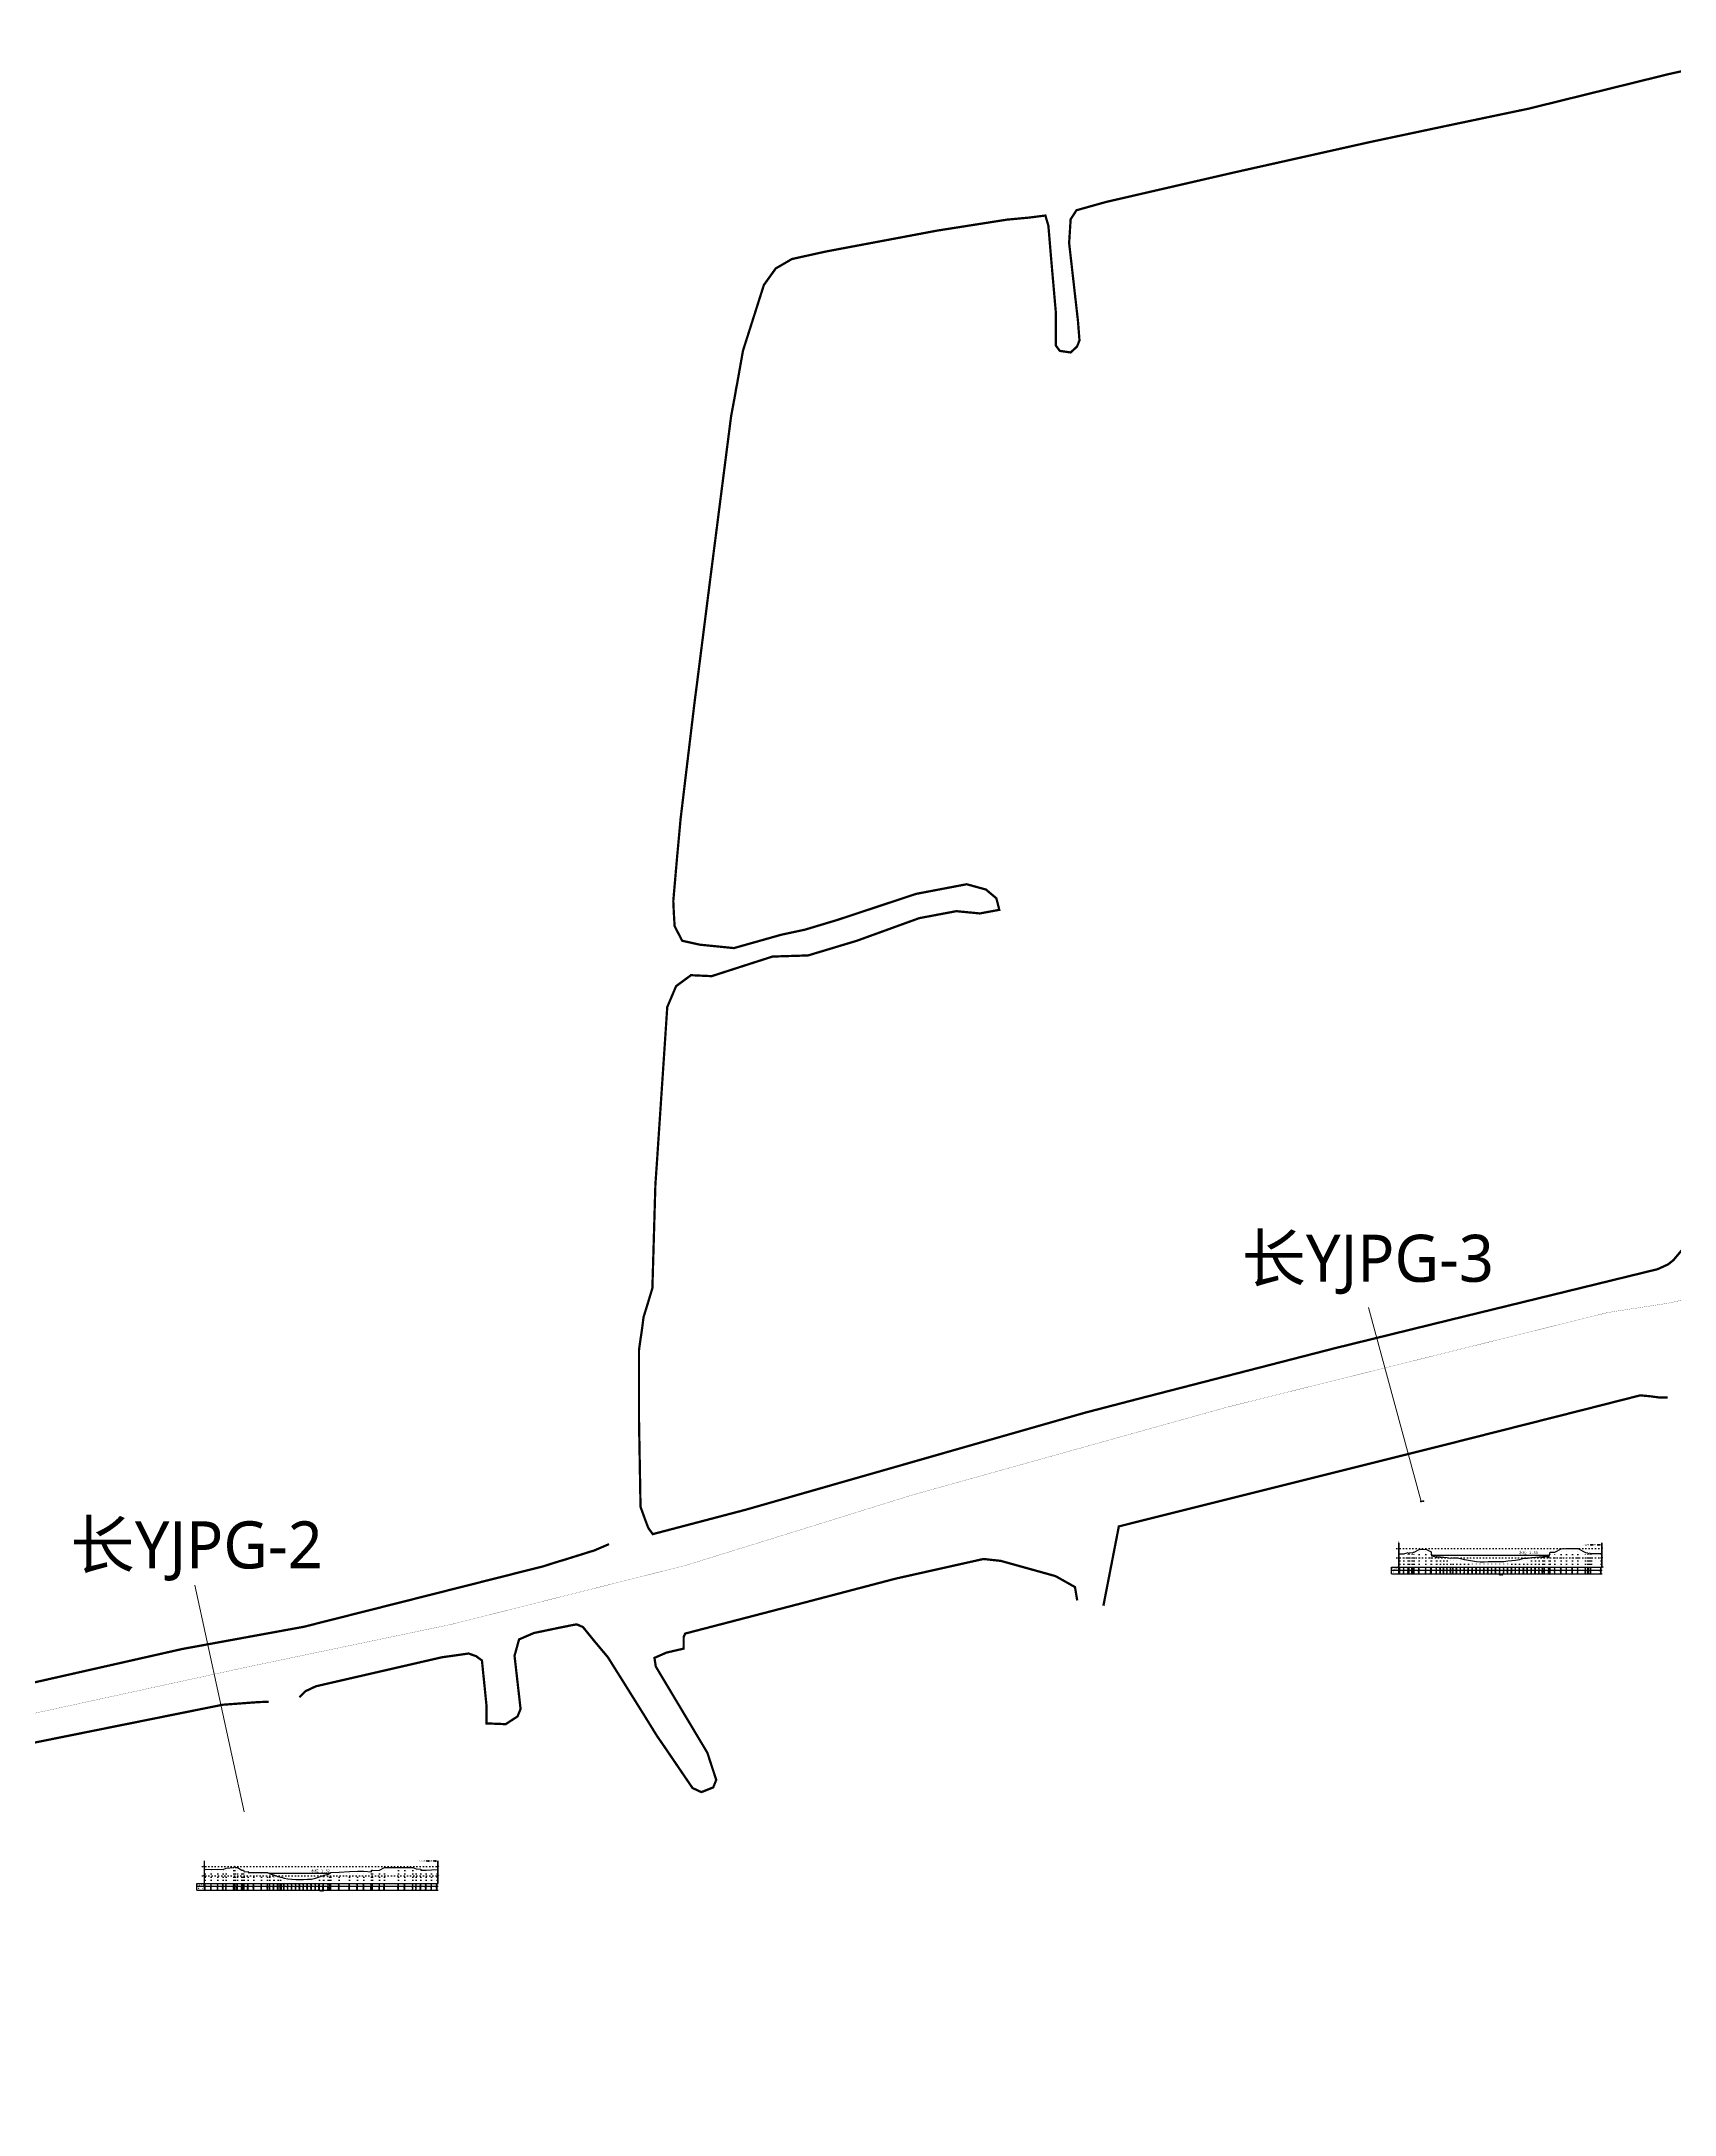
# Model space of a CAD drawing. Header units: millimetres. Extents: x 492417 to 501387, y 3423661 to 3433273.
# Drawn here: x 493282 to 494149, y 3424276 to 3425376 of the extents above; entities that cross this region are included whole.
import ezdxf
from ezdxf.enums import TextEntityAlignment as Align

# ---------------------------------------------------------------- set-up
doc = ezdxf.new("R2010")
doc.units = ezdxf.units.MM
doc.linetypes.add('X4', pattern=[1.6, 0, -1.6])
for name, color, linetype in [('DMX', 1, 'Continuous'), ('zdm1', 2, 'Continuous'), ('ZDMT5', 3, 'Continuous'), ('断面号', 7, 'Continuous'), ('断面线', 6, 'Continuous'), ('水位', 4, 'Continuous')]:
    doc.layers.add(name, color=color, linetype=linetype)
doc.layers.add('市级河道', color=160, linetype='Continuous', lineweight=40)
doc.layers.add('常水位岸线', color=7, linetype='Continuous', lineweight=0, true_color=0x00aeef)
doc.styles.add('HZ', font='rs.shx', dxfattribs={"width": 0.8, "bigfont": 'hztxt.shx'})
doc.styles.add('stxt', font='txt.shx', dxfattribs={"width": 0.8, "bigfont": 'hztxt.shx'})
doc.styles.add('微软雅黑', font='msyh.ttf')
doc.styles.add('黑体', font='simhei.ttf')

# ---------------------------------------------------------------- blocks, each defined once
blk = doc.blocks.new('0806042')
blk.add_lwpolyline([(-0.1, 0, 0.2, 0.2, 1), (0.1, 0, 0.2, 0.2, 1)], format="xyseb", close=True)

msp = doc.modelspace()

# ---------------------------------------------------------------- linework, layer by layer
at = {"layer": 'DMX', "linetype": 'Continuous', "flags": 128}
for points in [[(494003.1, 3424573.4), (494005.3, 3424573.4), (494007.6, 3424574.1), (494007.7, 3424573.6), (494008, 3424573.6), (494008.2, 3424574.1), (494009.6, 3424573.9), (494010.1, 3424573.8), (494010.2, 3424574.2), (494010.7, 3424574.3), (494013.4, 3424575.7), (494016.9, 3424575.8), (494019.7, 3424574.4), (494020, 3424572.2), (494022.6, 3424571.8), (494022.7, 3424571.9), (494024.7, 3424571.7), (494026.4, 3424571.6), (494028.2, 3424571.4), (494030.2, 3424571.1), (494031.5, 3424571.2), (494033.3, 3424571.2), (494035.4, 3424570.8), (494037.5, 3424570.3), (494039.5, 3424569.9), (494041.7, 3424569.6), (494043.8, 3424569.2), (494045.8, 3424569.1), (494047.9, 3424569.1), (494050, 3424569.2), (494052, 3424569.2), (494054.1, 3424569.3), (494056.3, 3424569.3), (494058.4, 3424569.3), (494060.5, 3424569.6), (494062.5, 3424569.8), (494064.6, 3424570), (494066.7, 3424570.4), (494068.9, 3424571), (494070.9, 3424571), (494073, 3424571.4), (494075.1, 3424571.5), (494077.1, 3424571.7), (494079, 3424571.9), (494079.1, 3424571.9), (494080, 3424571.9), (494082.4, 3424571.9), (494083, 3424574.2), (494085.5, 3424574.2), (494088.7, 3424576), (494091.7, 3424576.1), (494094.8, 3424576.1), (494097.7, 3424576.1), (494101.7, 3424574.1), (494103, 3424573.9), (494103.2, 3424573.4), (494103.5, 3424573.4), (494103.7, 3424573.9), (494104.6, 3424573.6), (494104.9, 3424573.5), (494110, 3424573.5)], [(493368.8, 3424405.9), (493371.9, 3424405.8), (493375.5, 3424405.9), (493378.3, 3424405.8), (493379.9, 3424406.4), (493383.9, 3424406.7), (493384, 3424407), (493384.2, 3424407), (493384.3, 3424407.4), (493384.5, 3424407.4), (493384.7, 3424406.7), (493385.8, 3424406.7), (493388.2, 3424405.4), (493389, 3424405.4), (493389.4, 3424404.5), (493391.5, 3424404.6), (493391.5, 3424404.1), (493394.6, 3424404.1), (493398.7, 3424404.2), (493401.9, 3424404.2), (493403, 3424403.4), (493405.2, 3424402.8), (493405.3, 3424402.7), (493407.4, 3424402), (493408.8, 3424401.7), (493409.2, 3424401.6), (493410.7, 3424401.2), (493412.7, 3424400.7), (493414.8, 3424400.5), (493416.9, 3424400.4), (493419, 3424400.4), (493421, 3424400.4), (493423.1, 3424400.5), (493425.2, 3424400.6), (493427.3, 3424401.1), (493429.4, 3424401.9), (493431.5, 3424402.5), (493431.7, 3424402.7), (493434.1, 3424403.2), (493434.9, 3424403.7), (493435.5, 3424404.1), (493439.9, 3424404.3), (493445.4, 3424404.7), (493449.6, 3424404.8), (493452.9, 3424404.8), (493457, 3424404.5), (493457, 3424405.3), (493457.5, 3424405.3), (493457.6, 3424405.2), (493461.3, 3424405.4), (493463.9, 3424406.7), (493471.3, 3424406.8), (493474.7, 3424406.8), (493479, 3424406.8), (493480.8, 3424406.1), (493483.2, 3424405.9), (493483.3, 3424405.3), (493486, 3424405.4), (493488.9, 3424405.6), (493491.9, 3424405.7)]]:
    msp.add_lwpolyline(points, dxfattribs=at)
at = {"layer": 'zdm1', "linetype": 'X4'}
for p, q in [((494001.6, 3424576.2), (494111.5, 3424576.2)), ((494001.6, 3424571.2), (494111.5, 3424571.2)), ((494001.6, 3424566.2), (494111.5, 3424566.2)), ((493367.3, 3424407.3), (493493.4, 3424407.3)), ((493367.3, 3424402.3), (493493.4, 3424402.3))]:
    msp.add_line(p, q, dxfattribs=at)
at = {"layer": 'zdm1', "linetype": 'Continuous'}
for p, q in [((494002.6, 3424566.2), (494002.6, 3424579.2)), ((494002.7, 3424566.2), (494002.7, 3424579.2)), ((494110.4, 3424566.2), (494110.4, 3424579.2)), ((494110.5, 3424566.2), (494110.5, 3424579.2)), ((493998.6, 3424562.7), (493998.6, 3424566.2)), ((493998.6, 3424566.2), (494003.1, 3424566.2)), ((493998.6, 3424564.7), (494110.5, 3424564.7)), ((493998.6, 3424562.7), (494110.5, 3424562.7)), ((494002.6, 3424562.7), (494002.6, 3424566.2)), ((494003.1, 3424566.2), (494110.5, 3424566.2)), ((493368.3, 3424398.3), (493368.3, 3424410.3)), ((493368.4, 3424398.3), (493368.4, 3424410.3)), ((493492.3, 3424398.3), (493492.3, 3424410.3)), ((493492.4, 3424398.3), (493492.4, 3424410.3)), ((493364.3, 3424394.8), (493364.3, 3424398.3)), ((493364.3, 3424398.3), (493368.8, 3424398.3)), ((493364.3, 3424396.8), (493492.4, 3424396.8)), ((493368.3, 3424394.8), (493368.3, 3424398.3)), ((493368.8, 3424398.3), (493492.4, 3424398.3)), ((493364.3, 3424394.8), (493492.4, 3424394.8))]:
    msp.add_line(p, q, dxfattribs=at)
at = {"layer": 'zdm1', "linetype": 'Continuous', "flags": 128}
for points in [[(494002.6, 3424579.2, 0.1, 0.1, 0), (494002.6, 3424580.2, 0.1, 0.1, 0)], [(494002.6, 3424577.2, 0.1, 0.1, 0), (494002.6, 3424578.2, 0.1, 0.1, 0)], [(494002.6, 3424575.2, 0.1, 0.1, 0), (494002.6, 3424576.2, 0.1, 0.1, 0)], [(494002.6, 3424573.2, 0.1, 0.1, 0), (494002.6, 3424574.2, 0.1, 0.1, 0)], [(494002.6, 3424571.2, 0.1, 0.1, 0), (494002.6, 3424572.2, 0.1, 0.1, 0)], [(494110.5, 3424579.2, 0.1, 0.1, 0), (494110.5, 3424580.2, 0.1, 0.1, 0)], [(494110.5, 3424577.2, 0.1, 0.1, 0), (494110.5, 3424578.2, 0.1, 0.1, 0)], [(494110.5, 3424575.2, 0.1, 0.1, 0), (494110.5, 3424576.2, 0.1, 0.1, 0)], [(494110.5, 3424573.2, 0.1, 0.1, 0), (494110.5, 3424574.2, 0.1, 0.1, 0)], [(494110.5, 3424571.2, 0.1, 0.1, 0), (494110.5, 3424572.2, 0.1, 0.1, 0)], [(494002.6, 3424569.2, 0.1, 0.1, 0), (494002.6, 3424570.2, 0.1, 0.1, 0)], [(494002.6, 3424567.2, 0.1, 0.1, 0), (494002.6, 3424568.2, 0.1, 0.1, 0)], [(494110.5, 3424569.2, 0.1, 0.1, 0), (494110.5, 3424570.2, 0.1, 0.1, 0)], [(494110.5, 3424567.2, 0.1, 0.1, 0), (494110.5, 3424568.2, 0.1, 0.1, 0)], [(493368.3, 3424409.3, 0.1, 0.1, 0), (493368.3, 3424410.3, 0.1, 0.1, 0)], [(493368.3, 3424407.3, 0.1, 0.1, 0), (493368.3, 3424408.3, 0.1, 0.1, 0)], [(493368.3, 3424405.3, 0.1, 0.1, 0), (493368.3, 3424406.3, 0.1, 0.1, 0)], [(493492.4, 3424409.3, 0.1, 0.1, 0), (493492.4, 3424410.3, 0.1, 0.1, 0)], [(493492.4, 3424407.3, 0.1, 0.1, 0), (493492.4, 3424408.3, 0.1, 0.1, 0)], [(493492.4, 3424405.3, 0.1, 0.1, 0), (493492.4, 3424406.3, 0.1, 0.1, 0)], [(493368.3, 3424403.3, 0.1, 0.1, 0), (493368.3, 3424404.3, 0.1, 0.1, 0)], [(493368.3, 3424401.3, 0.1, 0.1, 0), (493368.3, 3424402.3, 0.1, 0.1, 0)], [(493368.3, 3424399.3, 0.1, 0.1, 0), (493368.3, 3424400.3, 0.1, 0.1, 0)], [(493492.4, 3424403.3, 0.1, 0.1, 0), (493492.4, 3424404.3, 0.1, 0.1, 0)], [(493492.4, 3424401.3, 0.1, 0.1, 0), (493492.4, 3424402.3, 0.1, 0.1, 0)], [(493492.4, 3424399.3, 0.1, 0.1, 0), (493492.4, 3424400.3, 0.1, 0.1, 0)]]:
    msp.add_lwpolyline(points, format="xyseb", dxfattribs=at)
at = {"layer": 'ZDMT5', "linetype": 'X4'}
for p, q in [((494003.1, 3424566.2), (494003.1, 3424573.4)), ((494005.3, 3424566.2), (494005.3, 3424573.4)), ((494007.6, 3424566.2), (494007.6, 3424574.1)), ((494007.7, 3424566.2), (494007.7, 3424573.6)), ((494008, 3424566.2), (494008, 3424573.6)), ((494008.2, 3424566.2), (494008.2, 3424574.1)), ((494009.6, 3424566.2), (494009.6, 3424573.9)), ((494010.1, 3424566.2), (494010.1, 3424573.8)), ((494010.2, 3424566.2), (494010.2, 3424574.2)), ((494010.7, 3424566.2), (494010.7, 3424574.3)), ((494013.4, 3424566.2), (494013.4, 3424575.7)), ((494016.9, 3424566.2), (494016.9, 3424575.8)), ((494019.7, 3424566.2), (494019.7, 3424574.4)), ((494020, 3424566.2), (494020, 3424572.2)), ((494022.6, 3424566.2), (494022.6, 3424571.8)), ((494022.7, 3424566.2), (494022.7, 3424571.9)), ((494024.7, 3424566.2), (494024.7, 3424571.7)), ((494026.4, 3424566.2), (494026.4, 3424571.6)), ((494028.2, 3424566.2), (494028.2, 3424571.4)), ((494030.2, 3424566.2), (494030.2, 3424571.1)), ((494031.5, 3424566.2), (494031.5, 3424571.2)), ((494033.3, 3424566.2), (494033.3, 3424571.2)), ((494073, 3424566.2), (494073, 3424571.4)), ((494075.1, 3424566.2), (494075.1, 3424571.5)), ((494077.1, 3424566.2), (494077.1, 3424571.7)), ((494079, 3424566.2), (494079, 3424571.9)), ((494079.1, 3424566.2), (494079.1, 3424571.9)), ((494080, 3424566.2), (494080, 3424571.9)), ((494082.4, 3424566.2), (494082.4, 3424571.9)), ((494083, 3424566.2), (494083, 3424574.2)), ((494085.5, 3424566.2), (494085.5, 3424574.2)), ((494088.7, 3424566.2), (494088.7, 3424576)), ((494091.7, 3424566.2), (494091.7, 3424576.1)), ((494094.8, 3424566.2), (494094.8, 3424576.1)), ((494097.7, 3424566.2), (494097.7, 3424576.1)), ((494101.7, 3424566.2), (494101.7, 3424574.1)), ((494103, 3424566.2), (494103, 3424573.9)), ((494103.2, 3424566.2), (494103.2, 3424573.4)), ((494103.5, 3424566.2), (494103.5, 3424573.4)), ((494103.7, 3424566.2), (494103.7, 3424573.9)), ((494104.6, 3424566.2), (494104.6, 3424573.6)), ((494104.9, 3424566.2), (494104.9, 3424573.5)), ((494110, 3424566.2), (494110, 3424573.5)), ((494035.4, 3424566.2), (494035.4, 3424570.8)), ((494037.5, 3424566.2), (494037.5, 3424570.3)), ((494039.5, 3424566.2), (494039.5, 3424569.9)), ((494041.7, 3424566.2), (494041.7, 3424569.6)), ((494043.8, 3424566.2), (494043.8, 3424569.2)), ((494045.8, 3424566.2), (494045.8, 3424569.1)), ((494047.9, 3424566.2), (494047.9, 3424569.1)), ((494050, 3424566.2), (494050, 3424569.2)), ((494052, 3424566.2), (494052, 3424569.2)), ((494054.1, 3424566.2), (494054.1, 3424569.3)), ((494056.3, 3424566.2), (494056.3, 3424569.3)), ((494058.4, 3424566.2), (494058.4, 3424569.3)), ((494060.5, 3424566.2), (494060.5, 3424569.6)), ((494062.5, 3424566.2), (494062.5, 3424569.8)), ((494064.6, 3424566.2), (494064.6, 3424570)), ((494066.7, 3424566.2), (494066.7, 3424570.4)), ((494068.9, 3424566.2), (494068.9, 3424571)), ((494070.9, 3424566.2), (494070.9, 3424571)), ((493379.9, 3424398.3), (493379.9, 3424406.4)), ((493383.9, 3424398.3), (493383.9, 3424406.7)), ((493384, 3424398.3), (493384, 3424407)), ((493384.2, 3424398.3), (493384.2, 3424407)), ((493384.3, 3424398.3), (493384.3, 3424407.4)), ((493384.5, 3424398.3), (493384.5, 3424407.4)), ((493384.7, 3424398.3), (493384.7, 3424406.7)), ((493385.8, 3424398.3), (493385.8, 3424406.7)), ((493463.9, 3424398.3), (493463.9, 3424406.7)), ((493471.3, 3424398.3), (493471.3, 3424406.8)), ((493474.7, 3424398.3), (493474.7, 3424406.8)), ((493479, 3424398.3), (493479, 3424406.8)), ((493480.8, 3424398.3), (493480.8, 3424406.1)), ((493368.8, 3424398.3), (493368.8, 3424405.9)), ((493371.9, 3424398.3), (493371.9, 3424405.8)), ((493375.5, 3424398.3), (493375.5, 3424405.9)), ((493378.3, 3424398.3), (493378.3, 3424405.8)), ((493388.2, 3424398.3), (493388.2, 3424405.4)), ((493389, 3424398.3), (493389, 3424405.4)), ((493389.4, 3424398.3), (493389.4, 3424404.5)), ((493391.5, 3424398.3), (493391.5, 3424404.6)), ((493391.5, 3424398.3), (493391.5, 3424404.1)), ((493394.6, 3424398.3), (493394.6, 3424404.1)), ((493398.7, 3424398.3), (493398.7, 3424404.2)), ((493401.9, 3424398.3), (493401.9, 3424404.2)), ((493403, 3424398.3), (493403, 3424403.4)), ((493405.2, 3424398.3), (493405.2, 3424402.8)), ((493405.3, 3424398.3), (493405.3, 3424402.7)), ((493407.4, 3424398.3), (493407.4, 3424402)), ((493408.8, 3424398.3), (493408.8, 3424401.7)), ((493409.2, 3424398.3), (493409.2, 3424401.6)), ((493410.7, 3424398.3), (493410.7, 3424401.2)), ((493412.7, 3424398.3), (493412.7, 3424400.7)), ((493414.8, 3424398.3), (493414.8, 3424400.5)), ((493416.9, 3424398.3), (493416.9, 3424400.4)), ((493419, 3424398.3), (493419, 3424400.4)), ((493421, 3424398.3), (493421, 3424400.4)), ((493423.1, 3424398.3), (493423.1, 3424400.5)), ((493425.2, 3424398.3), (493425.2, 3424400.6)), ((493427.3, 3424398.3), (493427.3, 3424401.1)), ((493429.4, 3424398.3), (493429.4, 3424401.9)), ((493431.5, 3424398.3), (493431.5, 3424402.5)), ((493431.7, 3424398.3), (493431.7, 3424402.7)), ((493434.1, 3424398.3), (493434.1, 3424403.2)), ((493434.9, 3424398.3), (493434.9, 3424403.7)), ((493435.5, 3424398.3), (493435.5, 3424404.1)), ((493439.9, 3424398.3), (493439.9, 3424404.3)), ((493445.4, 3424398.3), (493445.4, 3424404.7)), ((493449.6, 3424398.3), (493449.6, 3424404.8)), ((493452.9, 3424398.3), (493452.9, 3424404.8)), ((493457, 3424398.3), (493457, 3424405.3)), ((493457, 3424398.3), (493457, 3424404.5)), ((493457.5, 3424398.3), (493457.5, 3424405.3)), ((493457.6, 3424398.3), (493457.6, 3424405.2)), ((493461.3, 3424398.3), (493461.3, 3424405.4)), ((493483.2, 3424398.3), (493483.2, 3424405.9)), ((493483.3, 3424398.3), (493483.3, 3424405.3)), ((493486, 3424398.3), (493486, 3424405.4)), ((493488.9, 3424398.3), (493488.9, 3424405.6)), ((493491.9, 3424398.3), (493491.9, 3424405.7))]:
    msp.add_line(p, q, dxfattribs=at)
at = {"layer": 'ZDMT5', "linetype": 'Continuous'}
for p, q in [((494003.1, 3424562.7), (494003.1, 3424566.2)), ((494005.3, 3424562.7), (494005.3, 3424566.2)), ((494007.6, 3424562.7), (494007.6, 3424566.2)), ((494008, 3424562.7), (494008, 3424566.2)), ((494009.6, 3424562.7), (494009.6, 3424566.2)), ((494010.1, 3424562.7), (494010.1, 3424566.2)), ((494010.7, 3424562.7), (494010.7, 3424566.2)), ((494013.4, 3424562.7), (494013.4, 3424566.2)), ((494016.9, 3424562.7), (494016.9, 3424566.2)), ((494019.7, 3424562.7), (494019.7, 3424566.2)), ((494020, 3424562.7), (494020, 3424566.2)), ((494022.6, 3424562.7), (494022.6, 3424566.2)), ((494024.7, 3424562.7), (494024.7, 3424566.2)), ((494026.4, 3424562.7), (494026.4, 3424566.2)), ((494028.2, 3424562.7), (494028.2, 3424566.2)), ((494030.2, 3424562.7), (494030.2, 3424566.2)), ((494031.5, 3424562.7), (494031.5, 3424566.2)), ((494033.3, 3424562.7), (494033.3, 3424566.2)), ((494035.4, 3424562.7), (494035.4, 3424566.2)), ((494037.5, 3424562.7), (494037.5, 3424566.2)), ((494039.5, 3424562.7), (494039.5, 3424566.2)), ((494041.7, 3424562.7), (494041.7, 3424566.2)), ((494043.8, 3424562.7), (494043.8, 3424566.2)), ((494045.8, 3424562.7), (494045.8, 3424566.2)), ((494047.9, 3424562.7), (494047.9, 3424566.2)), ((494050, 3424562.7), (494050, 3424566.2)), ((494052, 3424562.7), (494052, 3424566.2)), ((494054.1, 3424562.7), (494054.1, 3424566.2)), ((494056.3, 3424562.7), (494056.3, 3424566.2)), ((494058.4, 3424562.7), (494058.4, 3424566.2)), ((494060.5, 3424562.7), (494060.5, 3424566.2)), ((494062.5, 3424562.7), (494062.5, 3424566.2)), ((494064.6, 3424562.7), (494064.6, 3424566.2)), ((494066.7, 3424562.7), (494066.7, 3424566.2)), ((494068.9, 3424562.7), (494068.9, 3424566.2)), ((494070.9, 3424562.7), (494070.9, 3424566.2)), ((494073, 3424562.7), (494073, 3424566.2)), ((494075.1, 3424562.7), (494075.1, 3424566.2)), ((494077.1, 3424562.7), (494077.1, 3424566.2)), ((494079, 3424562.7), (494079, 3424566.2)), ((494080, 3424562.7), (494080, 3424566.2)), ((494082.4, 3424562.7), (494082.4, 3424566.2)), ((494083, 3424562.7), (494083, 3424566.2)), ((494085.5, 3424562.7), (494085.5, 3424566.2)), ((494088.7, 3424562.7), (494088.7, 3424566.2)), ((494091.7, 3424562.7), (494091.7, 3424566.2)), ((494094.8, 3424562.7), (494094.8, 3424566.2)), ((494097.7, 3424562.7), (494097.7, 3424566.2)), ((494101.7, 3424562.7), (494101.7, 3424566.2)), ((494103, 3424562.7), (494103, 3424566.2)), ((494103.5, 3424562.7), (494103.5, 3424566.2)), ((494104.6, 3424562.7), (494104.6, 3424566.2)), ((494110, 3424562.7), (494110, 3424566.2)), ((493368.8, 3424394.8), (493368.8, 3424398.3)), ((493371.9, 3424394.8), (493371.9, 3424398.3)), ((493375.5, 3424394.8), (493375.5, 3424398.3)), ((493378.3, 3424394.8), (493378.3, 3424398.3)), ((493379.9, 3424394.8), (493379.9, 3424398.3)), ((493383.9, 3424394.8), (493383.9, 3424398.3)), ((493384.3, 3424394.8), (493384.3, 3424398.3)), ((493384.7, 3424394.8), (493384.7, 3424398.3)), ((493385.8, 3424394.8), (493385.8, 3424398.3)), ((493388.2, 3424394.8), (493388.2, 3424398.3)), ((493389, 3424394.8), (493389, 3424398.3)), ((493389.4, 3424394.8), (493389.4, 3424398.3)), ((493391.5, 3424394.8), (493391.5, 3424398.3)), ((493394.6, 3424394.8), (493394.6, 3424398.3)), ((493398.7, 3424394.8), (493398.7, 3424398.3)), ((493401.9, 3424394.8), (493401.9, 3424398.3)), ((493403, 3424394.8), (493403, 3424398.3)), ((493405.2, 3424394.8), (493405.2, 3424398.3)), ((493407.4, 3424394.8), (493407.4, 3424398.3)), ((493408.8, 3424394.8), (493408.8, 3424398.3)), ((493409.2, 3424394.8), (493409.2, 3424398.3)), ((493410.7, 3424394.8), (493410.7, 3424398.3)), ((493412.7, 3424394.8), (493412.7, 3424398.3)), ((493414.8, 3424394.8), (493414.8, 3424398.3)), ((493416.9, 3424394.8), (493416.9, 3424398.3)), ((493419, 3424394.8), (493419, 3424398.3)), ((493421, 3424394.8), (493421, 3424398.3)), ((493423.1, 3424394.8), (493423.1, 3424398.3)), ((493425.2, 3424394.8), (493425.2, 3424398.3)), ((493427.3, 3424394.8), (493427.3, 3424398.3)), ((493429.4, 3424394.8), (493429.4, 3424398.3)), ((493431.5, 3424394.8), (493431.5, 3424398.3)), ((493434.1, 3424394.8), (493434.1, 3424398.3)), ((493434.9, 3424394.8), (493434.9, 3424398.3)), ((493435.5, 3424394.8), (493435.5, 3424398.3)), ((493439.9, 3424394.8), (493439.9, 3424398.3)), ((493445.4, 3424394.8), (493445.4, 3424398.3)), ((493449.6, 3424394.8), (493449.6, 3424398.3)), ((493452.9, 3424394.8), (493452.9, 3424398.3)), ((493457, 3424394.8), (493457, 3424398.3)), ((493457.5, 3424394.8), (493457.5, 3424398.3)), ((493461.3, 3424394.8), (493461.3, 3424398.3)), ((493463.9, 3424394.8), (493463.9, 3424398.3)), ((493471.3, 3424394.8), (493471.3, 3424398.3)), ((493474.7, 3424394.8), (493474.7, 3424398.3)), ((493479, 3424394.8), (493479, 3424398.3)), ((493480.8, 3424394.8), (493480.8, 3424398.3)), ((493483.2, 3424394.8), (493483.2, 3424398.3)), ((493486, 3424394.8), (493486, 3424398.3)), ((493488.9, 3424394.8), (493488.9, 3424398.3)), ((493491.9, 3424394.8), (493491.9, 3424398.3))]:
    msp.add_line(p, q, dxfattribs=at)
at = {"layer": '市级河道', "lineweight": 0, "const_width": 0.1}
msp.add_lwpolyline([(492423.2, 3424275.6), (492489.4, 3424294.2), (492539.1, 3424308.2), (492785.7, 3424371.6), (493066.8, 3424440.4), (493235.5, 3424479.4), (493391.3, 3424513.3), (493499.1, 3424535.8), (493623.9, 3424567.2), (493744.7, 3424604.7), (493910.9, 3424651.1), (494113.6, 3424701.5), (494145.5, 3424706.4), (494254.7, 3424730.6)], dxfattribs=at)
at = {"layer": '常水位岸线', "const_width": 1.2, "flags": 128}
for points in [[(494221.4, 3425375.8), (494145.9, 3425359.1), (494071.3, 3425340.7), (494027.8, 3425331.6)], [(494027.8, 3425331.6), (493987.2, 3425323), (493914.8, 3425306.8), (493847.1, 3425291.2), (493831.4, 3425286.8), (493828.3, 3425282), (493827.5, 3425269.4), (493832.2, 3425227.9), (493833, 3425217.7), (493831.7, 3425214.4), (493828.3, 3425211.3), (493822.6, 3425212.1), (493820.4, 3425215), (493820.4, 3425224), (493820.4, 3425233), (493818, 3425260.5), (493816.5, 3425278.5), (493814.9, 3425284), (493806.2, 3425282.9), (493794.4, 3425281.8), (493757.5, 3425276), (493698.4, 3425264.9), (493680.3, 3425260.9), (493671.7, 3425255.9), (493665.4, 3425247.1), (493654.3, 3425212.2), (493652.3, 3425200.9), (493651.1, 3425194.2), (493650.6, 3425191.7), (493650.2, 3425189.2), (493648, 3425177.4), (493636.9, 3425090.8), (493629.9, 3425035.6), (493628.6, 3425025.6), (493621.2, 3424963.8), (493619.3, 3424943.1), (493617.3, 3424920), (493617.6, 3424913.6), (493618, 3424906.7), (493622, 3424898.9), (493631.4, 3424896.8), (493649.5, 3424895), (493674.7, 3424902.1), (493687.3, 3424904.8), (493704.6, 3424910), (493746.3, 3424923.8), (493773.1, 3424928.9), (493783.3, 3424926.1), (493788.8, 3424921.5), (493789.1, 3424920.5), (493790.4, 3424915.3), (493780.1, 3424913.4), (493767.6, 3424914.6), (493747.9, 3424910.9), (493714.8, 3424898.9), (493688.9, 3424891.1), (493670, 3424890.5), (493656.6, 3424886.2), (493637.7, 3424880.1), (493626.7, 3424880.6), (493618.8, 3424874.8), (493614.1, 3424863.7), (493608.8, 3424784), (493607.8, 3424769.5), (493607.7, 3424766.1), (493606.2, 3424714.4), (493604, 3424707.1), (493601.5, 3424699), (493600.8, 3424693.5), (493600.2, 3424689.3), (493599.6, 3424685.3), (493599.1, 3424681.6), (493599.1, 3424681.3), (493599.1, 3424662.7), (493599.1, 3424643.9), (493599.5, 3424621.5), (493599.9, 3424598.3), (493602.4, 3424591.4), (493603.9, 3424587.4), (493604.3, 3424586.7), (493606.4, 3424583.8), (493655.9, 3424596.8), (493791.5, 3424635.6), (493836, 3424648.3), (493865.6, 3424656), (493968.9, 3424682.6), (494027.5, 3424697)], [(494027.5, 3424697), (494106.9, 3424716.4), (494140, 3424724.5), (494145.5, 3424727), (494148.3, 3424729.2), (494153.7, 3424735.6)], [(494027.4, 3424631.3), (494102.1, 3424650.2), (494130.8, 3424657.5), (494136.1, 3424657), (494140.6, 3424656.4), (494145.3, 3424656.3)], [(493845.7, 3424545.8), (493853.9, 3424587.9), (494027.4, 3424631.3)], [(493831.8, 3424548.6), (493830.6, 3424555.7), (493820.3, 3424561.5), (493791.2, 3424569.6), (493782, 3424570.6), (493735.5, 3424560.2), (493686.7, 3424547.4), (493623.6, 3424531), (493622.8, 3424529.1), (493622.8, 3424523), (493613.7, 3424520.9), (493607.3, 3424518.1), (493608, 3424513.5), (493621.7, 3424490.6), (493635.4, 3424467.7), (493640.1, 3424453.3), (493639.4, 3424451.5), (493638.5, 3424449.3), (493634.5, 3424447.7), (493632.2, 3424446.8), (493627.5, 3424449), (493612.6, 3424470.9), (493608.6, 3424476.7), (493601.5, 3424488.2), (493582.6, 3424518.4), (493575.3, 3424527.1), (493571.5, 3424531.8), (493569.3, 3424534.5), (493567.6, 3424535.2), (493566.1, 3424535.9), (493563.2, 3424535.4), (493559.8, 3424534.7), (493556.3, 3424534), (493543.3, 3424531.3), (493535.4, 3424527.9), (493533, 3424519.2), (493536.2, 3424491), (493534.6, 3424487), (493528.3, 3424482.9), (493518.1, 3424483.3), (493518.1, 3424492.8), (493515.7, 3424516.7), (493512.6, 3424519), (493508.6, 3424520.4), (493494.4, 3424518.4), (493427.5, 3424503), (493422, 3424500.4), (493418.8, 3424497.2)], [(493402.4, 3424494.8), (493396.9, 3424494.6), (493378, 3424493.2), (493227.4, 3424462.9)]]:
    msp.add_lwpolyline(points, dxfattribs=at)
at = {"layer": '常水位岸线', "const_width": 1.2, "elevation": 1.1, "flags": 128}
msp.add_lwpolyline([(492446.1, 3424319.1), (492465.1, 3424311.9), (492481.8, 3424310.8), (492502.3, 3424314.3), (492518.3, 3424319.2), (492523.9, 3424320.7), (492612.7, 3424343.5), (492756, 3424378.8), (492878.9, 3424411.7), (492987.7, 3424436.9), (493105.7, 3424465.5), (493241.5, 3424496.8), (493356.5, 3424522.8), (493421.1, 3424534.6), (493548.6, 3424566.8), (493552.3, 3424568), (493555.8, 3424569.1), (493559.2, 3424570.1), (493568.8, 3424573.1), (493572.9, 3424574.4), (493575.3, 3424575.1), (493576.9, 3424575.8), (493583.2, 3424578.5)], dxfattribs=at)
at = {"layer": '断面线', "lineweight": 0}
for p, q in [((493986.5, 3424704.2, 10), (494014.5, 3424601.1, 10)), ((493363.3, 3424556.7, 10), (493389.4, 3424436.4, 10))]:
    msp.add_line(p, q, dxfattribs=at)
at = {"layer": '水位', "linetype": 'Continuous', "flags": 128}
for points in [[(494019.9, 3424572.7), (494020, 3424572.7), (494022.6, 3424572.7), (494022.7, 3424572.7), (494024.7, 3424572.7), (494026.4, 3424572.7), (494028.2, 3424572.7), (494030.2, 3424572.7), (494031.5, 3424572.7), (494033.3, 3424572.7), (494035.4, 3424572.7), (494037.5, 3424572.7), (494039.5, 3424572.7), (494041.7, 3424572.7), (494043.8, 3424572.7), (494045.8, 3424572.7), (494047.9, 3424572.7), (494050, 3424572.7), (494052, 3424572.7), (494054.1, 3424572.7), (494056.3, 3424572.7), (494058.4, 3424572.7), (494060.5, 3424572.7), (494062.5, 3424572.7), (494064.6, 3424572.7), (494066.7, 3424572.7), (494068.9, 3424572.7), (494070.9, 3424572.7), (494073, 3424572.7), (494075.1, 3424572.7), (494077.1, 3424572.7), (494079, 3424572.7), (494079.1, 3424572.7), (494080, 3424572.7), (494082.4, 3424572.7), (494082.6, 3424572.7)], [(493402.5, 3424403.8), (493403, 3424403.8), (493405.2, 3424403.8), (493405.3, 3424403.8), (493407.4, 3424403.8), (493408.8, 3424403.8), (493409.2, 3424403.8), (493410.7, 3424403.8), (493412.7, 3424403.8), (493414.8, 3424403.8), (493416.9, 3424403.8), (493419, 3424403.8), (493421, 3424403.8), (493423.1, 3424403.8), (493425.2, 3424403.8), (493427.3, 3424403.8), (493429.4, 3424403.8), (493431.5, 3424403.8), (493431.7, 3424403.8), (493434.1, 3424403.8), (493434.9, 3424403.8), (493435.1, 3424403.8)]]:
    msp.add_lwpolyline(points, dxfattribs=at)

# ---------------------------------------------------------------- block references
at = {"layer": '断面线'}
ref = msp.add_blockref('0806042', (494014.5, 3424601.1, 8.7), dxfattribs=dict(at, xscale=0.2000000000116415, yscale=0.2000000001862645, zscale=0.1999999999999993))
ref.add_attrib('DAIMA', '901-96dt40', dxfattribs={"layer": '0', "color": 2, "height": 0.1, "style": 'stxt', "width": 0.8}).set_placement((494014.5, 3424601.1, 8.7), align=Align.TOP_CENTER)
ref.add_attrib('ZS', '8', dxfattribs={"layer": '0', "height": 0.4, "style": 'stxt', "width": 0.8}).set_placement((494014.4, 3424601.1, 8.7), align=Align.RIGHT)
ref.add_attrib('XS', '7130', (494014.7, 3424601.1, 8.7), dxfattribs={"layer": '0', "height": 0.4, "style": 'stxt', "width": 0.8})

# ---------------------------------------------------------------- texts
at = {"layer": 'zdm1', "linetype": 'Continuous', "style": 'HZ', "width": 0.8}
for s, p in [('5', (494002.5, 3424576.2)), ('0', (494002.5, 3424571.2)), ('-5', (494002.5, 3424566.2)), ('5', (493368.2, 3424407.3)), ('0', (493368.2, 3424402.3))]:
    msp.add_text(s, height=0.3, dxfattribs=at).set_placement(p, align=Align.BOTTOM_RIGHT)
for s, p in [('5', (494110.6, 3424576.2)), ('0', (494110.6, 3424571.2)), ('-5', (494110.6, 3424566.2)), ('5', (493492.5, 3424407.3)), ('0', (493492.5, 3424402.3))]:
    msp.add_text(s, height=0.3, dxfattribs=at).set_placement(p)
for s, height, p in [('地 面 高 程', 0.6, (494000.6, 3424565.5)), ('里    程', 0.6, (494000.6, 3424563.7)), ('长YJPG-3', 0.4, (494056.6, 3424562.3)), ('地 面 高 程', 0.6, (493366.3, 3424397.5)), ('里    程', 0.6, (493366.3, 3424395.8)), ('长YJPG-2', 0.4, (493430.4, 3424394.4))]:
    msp.add_text(s, height=height, dxfattribs=at).set_placement(p, align=Align.MIDDLE)
at = {"layer": 'ZDMT5', "linetype": 'Continuous', "style": 'HZ', "width": 0.8}
for p in [(494109.5, 3424577.7), (493491.4, 3424409.8)]:
    msp.add_text('比例尺:  横向 1:100  纵向 1:100', height=0.5, dxfattribs=at).set_placement(p, align=Align.BOTTOM_RIGHT)
for s, p in [('2.12', (494003.1, 3424565.5)), ('0+000.0', (494003.1, 3424563.7)), ('2.16', (494005.3, 3424565.5)), ('0+002.2', (494005.3, 3424563.7)), ('2.87', (494007.5, 3424565.5)), ('0+004.4', (494007.5, 3424563.7)), ('2.38', (494007.9, 3424565.5)), ('0+004.8', (494007.9, 3424563.7)), ('2.64', (494009.6, 3424565.5)), ('0+006.5', (494009.6, 3424563.7)), ('2.59', (494010, 3424565.5)), ('0+006.9', (494010, 3424563.7)), ('3.10', (494010.7, 3424565.5)), ('0+007.6', (494010.7, 3424563.7)), ('4.50', (494013.3, 3424565.5)), ('0+010.2', (494013.3, 3424563.7)), ('4.52', (494016.9, 3424565.5)), ('0+013.8', (494016.9, 3424563.7)), ('3.18', (494019.6, 3424565.5)), ('0+016.6', (494019.6, 3424563.7)), ('0.92', (494020, 3424565.5)), ('0+016.9', (494020, 3424563.7)), ('0.59', (494022.6, 3424565.5)), ('0+019.5', (494022.6, 3424563.7)), ('0.50', (494024.6, 3424565.5)), ('0+021.6', (494024.6, 3424563.7)), ('0.39', (494026.4, 3424565.5)), ('0+023.3', (494026.4, 3424563.7)), ('0.18', (494028.2, 3424565.5)), ('0+025.1', (494028.2, 3424563.7)), ('-0.10', (494030.1, 3424565.5)), ('0+027.0', (494030.1, 3424563.7)), ('-0.07', (494031.4, 3424565.5)), ('0+028.3', (494031.4, 3424563.7)), ('-0.08', (494033.2, 3424565.5)), ('0+030.2', (494033.2, 3424563.7)), ('-0.42', (494035.4, 3424565.5)), ('0+032.3', (494035.4, 3424563.7)), ('-0.92', (494037.4, 3424565.5)), ('0+034.3', (494037.4, 3424563.7)), ('-1.36', (494039.4, 3424565.5)), ('0+036.3', (494039.4, 3424563.7)), ('-1.68', (494041.6, 3424565.5)), ('0+038.5', (494041.6, 3424563.7)), ('-2.07', (494043.7, 3424565.5)), ('0+040.6', (494043.7, 3424563.7)), ('-2.16', (494045.8, 3424565.5)), ('0+042.7', (494045.8, 3424563.7)), ('-2.12', (494047.8, 3424565.5)), ('0+044.7', (494047.8, 3424563.7)), ('-2.01', (494049.9, 3424565.5)), ('0+046.8', (494049.9, 3424563.7)), ('-2.03', (494052, 3424565.5)), ('0+048.9', (494052, 3424563.7)), ('-1.96', (494054, 3424565.5)), ('0+050.9', (494054, 3424563.7)), ('-1.99', (494056.2, 3424565.5)), ('0+053.1', (494056.2, 3424563.7)), ('-1.90', (494058.3, 3424565.5)), ('0+055.2', (494058.3, 3424563.7)), ('-1.66', (494060.4, 3424565.5)), ('0+057.4', (494060.4, 3424563.7)), ('-1.44', (494062.4, 3424565.5)), ('0+059.4', (494062.4, 3424563.7)), ('-1.20', (494064.6, 3424565.5)), ('0+061.5', (494064.6, 3424563.7)), ('-0.85', (494066.7, 3424565.5)), ('0+063.6', (494066.7, 3424563.7)), ('-0.28', (494068.8, 3424565.5)), ('0+065.7', (494068.8, 3424563.7)), ('-0.20', (494070.8, 3424565.5)), ('0+067.7', (494070.8, 3424563.7)), ('0.16', (494073, 3424565.5)), ('0+069.9', (494073, 3424563.7)), ('0.28', (494075, 3424565.5)), ('0+071.9', (494075, 3424563.7)), ('0.44', (494077.1, 3424565.5)), ('0+074.0', (494077.1, 3424563.7)), ('0.61', (494078.9, 3424565.5)), ('0+075.8', (494078.9, 3424563.7)), ('0.63', (494080, 3424565.5)), ('0+076.9', (494080, 3424563.7)), ('0.68', (494082.3, 3424565.5)), ('0+079.2', (494082.3, 3424563.7)), ('2.98', (494082.9, 3424565.5)), ('0+079.9', (494082.9, 3424563.7)), ('2.99', (494085.5, 3424565.5)), ('0+082.4', (494085.5, 3424563.7)), ('4.73', (494088.7, 3424565.5)), ('0+085.6', (494088.7, 3424563.7)), ('4.84', (494091.6, 3424565.5)), ('0+088.5', (494091.6, 3424563.7)), ('4.84', (494094.7, 3424565.5)), ('0+091.6', (494094.7, 3424563.7)), ('4.84', (494097.6, 3424565.5)), ('0+094.5', (494097.6, 3424563.7)), ('2.83', (494101.7, 3424565.5)), ('0+098.6', (494101.7, 3424563.7)), ('2.67', (494103, 3424565.5)), ('0+099.9', (494103, 3424563.7)), ('2.16', (494103.5, 3424565.5)), ('0+100.4', (494103.5, 3424563.7)), ('2.38', (494104.6, 3424565.5)), ('0+101.5', (494104.6, 3424563.7)), ('2.21', (494109.9, 3424565.5)), ('0+106.8', (494109.9, 3424563.7)), ('3.59', (493368.8, 3424397.5)), ('0+000.0', (493368.8, 3424395.8)), ('3.52', (493371.9, 3424397.5)), ('0+003.1', (493371.9, 3424395.8)), ('3.60', (493375.4, 3424397.5)), ('0+006.7', (493375.4, 3424395.8)), ('3.56', (493378.2, 3424397.5)), ('0+009.5', (493378.2, 3424395.8)), ('4.08', (493379.9, 3424397.5)), ('0+011.1', (493379.9, 3424395.8)), ('4.46', (493383.9, 3424397.5)), ('0+015.1', (493383.9, 3424395.8)), ('5.14', (493384.3, 3424397.5)), ('0+015.5', (493384.3, 3424395.8)), ('4.44', (493384.6, 3424397.5)), ('0+015.9', (493384.6, 3424395.8)), ('4.38', (493385.7, 3424397.5)), ('0+017.0', (493385.7, 3424395.8)), ('3.15', (493388.2, 3424397.5)), ('0+019.4', (493388.2, 3424395.8)), ('3.09', (493388.9, 3424397.5)), ('0+020.2', (493388.9, 3424395.8)), ('2.19', (493389.3, 3424397.5)), ('0+020.6', (493389.3, 3424395.8)), ('2.34', (493391.4, 3424397.5)), ('0+022.7', (493391.4, 3424395.8)), ('1.83', (493394.5, 3424397.5)), ('0+025.8', (493394.5, 3424395.8)), ('1.95', (493398.6, 3424397.5)), ('0+029.9', (493398.6, 3424395.8)), ('1.90', (493401.9, 3424397.5)), ('0+033.1', (493401.9, 3424395.8)), ('1.14', (493403, 3424397.5)), ('0+034.2', (493403, 3424395.8)), ('0.54', (493405.1, 3424397.5)), ('0+036.4', (493405.1, 3424395.8)), ('-0.28', (493407.3, 3424397.5)), ('0+038.6', (493407.3, 3424395.8)), ('-0.63', (493408.7, 3424397.5)), ('0+040.0', (493408.7, 3424395.8)), ('-0.71', (493409.1, 3424397.5)), ('0+040.4', (493409.1, 3424395.8)), ('-1.08', (493410.6, 3424397.5)), ('0+041.9', (493410.6, 3424395.8)), ('-1.61', (493412.7, 3424397.5)), ('0+043.9', (493412.7, 3424395.8)), ('-1.82', (493414.8, 3424397.5)), ('0+046.0', (493414.8, 3424395.8)), ('-1.93', (493416.9, 3424397.5)), ('0+048.1', (493416.9, 3424395.8)), ('-1.93', (493418.9, 3424397.5)), ('0+050.2', (493418.9, 3424395.8)), ('-1.93', (493420.9, 3424397.5)), ('0+052.2', (493420.9, 3424395.8)), ('-1.81', (493423, 3424397.5)), ('0+054.3', (493423, 3424395.8)), ('-1.72', (493425.1, 3424397.5)), ('0+056.4', (493425.1, 3424395.8)), ('-1.17', (493427.3, 3424397.5)), ('0+058.5', (493427.3, 3424395.8)), ('-0.40', (493429.3, 3424397.5)), ('0+060.6', (493429.3, 3424395.8)), ('0.21', (493431.4, 3424397.5)), ('0+062.7', (493431.4, 3424395.8)), ('0.88', (493434.1, 3424397.5)), ('0+065.3', (493434.1, 3424395.8)), ('1.39', (493434.9, 3424397.5)), ('0+066.1', (493434.9, 3424395.8)), ('1.83', (493435.4, 3424397.5)), ('0+066.7', (493435.4, 3424395.8)), ('1.97', (493439.8, 3424397.5)), ('0+071.1', (493439.8, 3424395.8)), ('2.44', (493445.3, 3424397.5)), ('0+076.6', (493445.3, 3424395.8)), ('2.55', (493449.5, 3424397.5)), ('0+080.8', (493449.5, 3424395.8)), ('2.47', (493452.9, 3424397.5)), ('0+084.1', (493452.9, 3424395.8)), ('2.22', (493456.9, 3424397.5)), ('0+088.2', (493456.9, 3424395.8)), ('3.05', (493457.4, 3424397.5)), ('0+088.7', (493457.4, 3424395.8)), ('3.13', (493461.3, 3424397.5)), ('0+092.5', (493461.3, 3424395.8)), ('4.39', (493463.8, 3424397.5)), ('0+095.1', (493463.8, 3424395.8)), ('4.50', (493471.3, 3424397.5)), ('0+102.5', (493471.3, 3424395.8)), ('4.50', (493474.6, 3424397.5)), ('0+105.9', (493474.6, 3424395.8)), ('4.53', (493479, 3424397.5)), ('0+110.2', (493479, 3424395.8)), ('3.80', (493480.8, 3424397.5)), ('0+112.0', (493480.8, 3424395.8)), ('3.64', (493483.1, 3424397.5)), ('0+114.4', (493483.1, 3424395.8)), ('3.13', (493485.9, 3424397.5)), ('0+117.2', (493485.9, 3424395.8)), ('3.32', (493488.9, 3424397.5)), ('0+120.1', (493488.9, 3424395.8)), ('3.40', (493491.8, 3424397.5)), ('0+123.1', (493491.8, 3424395.8))]:
    msp.add_text(s, height=0.3, rotation=90, dxfattribs=at).set_placement(p, align=Align.BOTTOM_CENTER)
at = {"layer": '断面号', "style": '微软雅黑'}
for s, p in [('长YJPG-3', (493986.1, 3424728.7)), ('长YJPG-2', (493364.2, 3424576.5))]:
    msp.add_text(s, height=25, dxfattribs=at).set_placement(p, align=Align.MIDDLE)
at = {"layer": '水位', "style": '黑体'}
for s, p in [('水位 1.50', (494071.4, 3424574)), ('水位 1.52 ', (493430.5, 3424405))]:
    msp.add_text(s, height=1.5, dxfattribs=at).set_placement(p, align=Align.MIDDLE)

doc.saveas('drawing.dxf')
